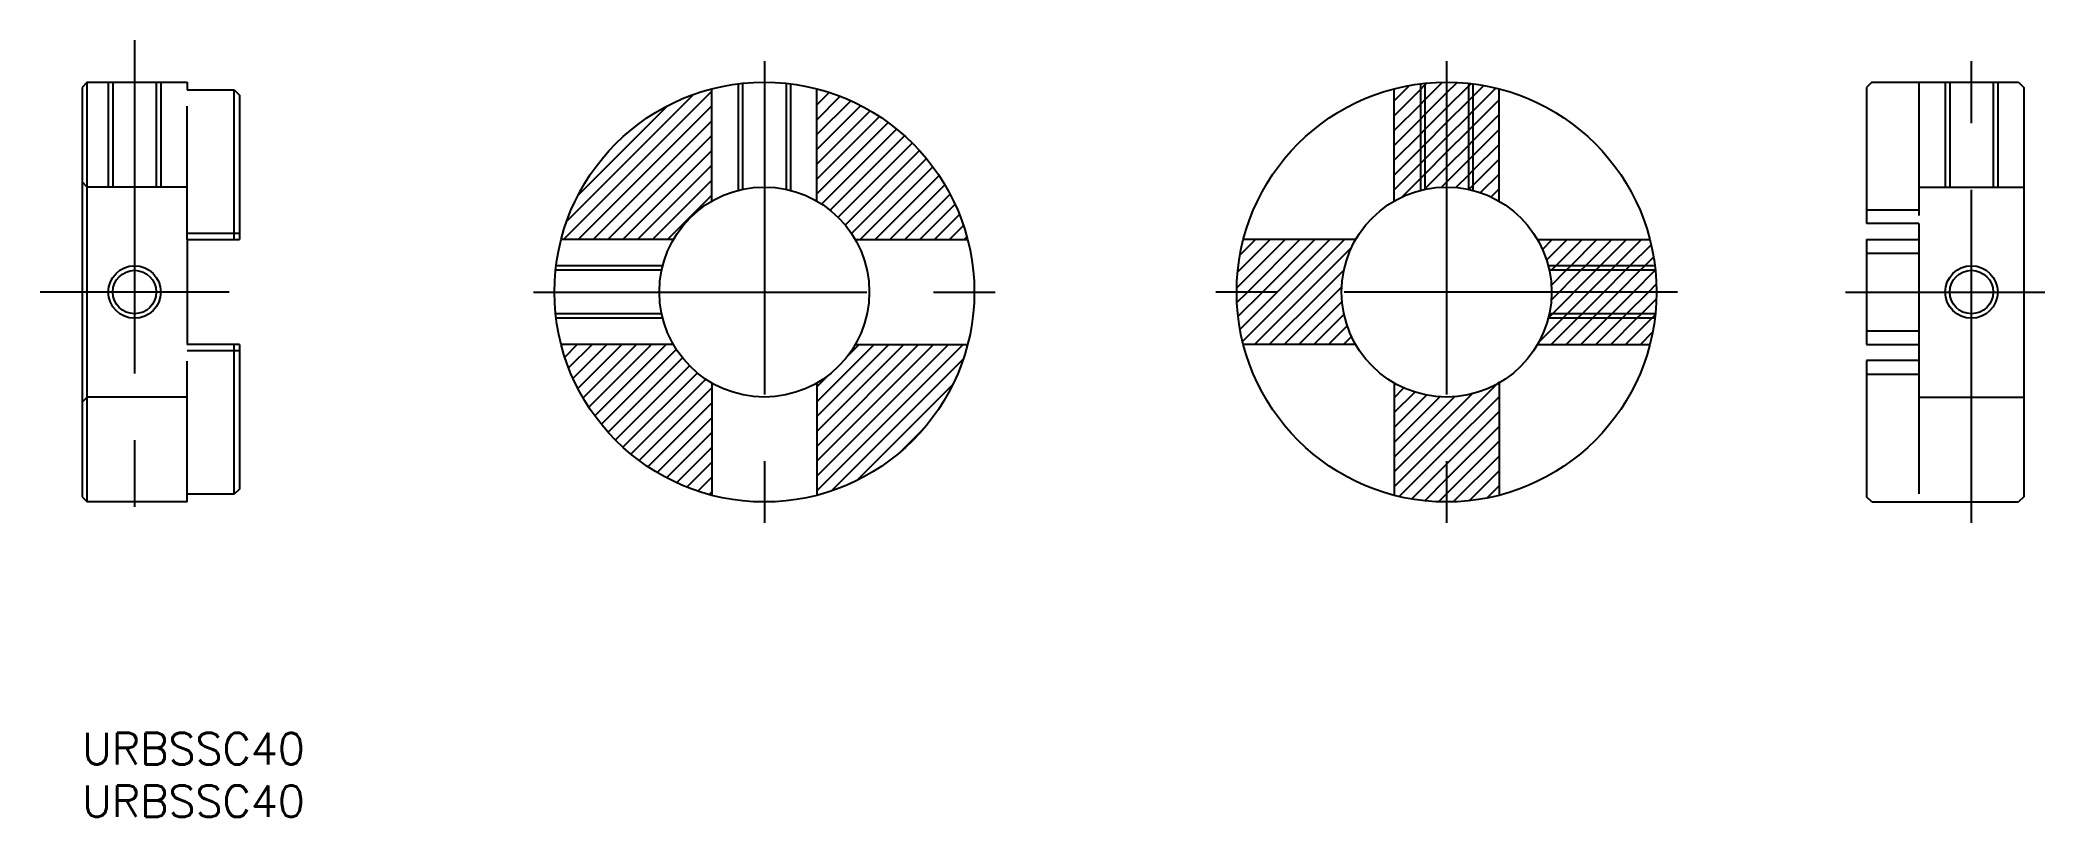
# Model space of a CAD drawing. Extents: x -9 to 182, y -50 to 24.
import ezdxf

# ---------------------------------------------------------------- set-up
doc = ezdxf.new("R2010")
doc.units = 0
doc.linetypes.add('CENTER', pattern=[50.8, 31.75, -6.35, 6.35, -6.35])
doc.linetypes.add('DASHED', pattern=[19.05, 12.7, -6.35])
doc.layers.get('0').update_dxf_attribs({"linetype": 'CONTINUOUS'})
doc.layers.add('CENTER', color=1, linetype='CENTER')
doc.styles.get("Standard").update_dxf_attribs({"font": 'txt.shx', "height": 3, "bigfont": 'bigfont.shx'})

# ---------------------------------------------------------------- blocks, each defined once
blk = doc.blocks.new('*U20')
at = {"color": 7, "linetype": 'CONTINUOUS'}
blk.add_text('URBSSC40', height=3, dxfattribs=at).set_placement((-5, -45))
blk = doc.blocks.new('*U21')
at = {"color": 7, "linetype": 'CONTINUOUS'}
blk.add_text('URBSSC40', height=3, dxfattribs=at).set_placement((-5, -50))

msp = doc.modelspace()

# ---------------------------------------------------------------- linework, layer by layer
at = {"color": 7, "linetype": 'CONTINUOUS'}
for p, q in [((-4.5, 20), (-5, 19.5)), ((-5, 19.5), (-5, -19.5)), ((-4.5, 20), (-3.7, 20)), ((-4.5, -20), (-4.5, 20)), ((-3.7, 20), (5, 20)), ((-3, 20), (-2.5, 20)), ((5, 20), (5, 19.27)), ((5, 19.27), (9.5, 19.27)), ((5, 19.27), (9.5, 19.27)), ((9.5, 5), (9.5, 19.27)), ((9.5, 19.27), (10, 18.77)), ((55, 8.66), (55, 19.36)), ((65, 8.66), (65, 19.36)), ((120, 8.66), (120, 19.36)), ((130, 8.66), (130, 19.36)), ((165.5, 20), (165, 19.5)), ((165, 19.5), (165, 6.53)), ((165.5, 20), (179.5, 20)), ((172.93, 20), (172.93, 10)), ((177.07, 20), (177.07, 10)), ((179.5, 20), (180, 19.5)), ((180, 19.5), (180, -19.5)), ((10, 18.77), (10, 5)), ((165, 7.83), (170, 7.83)), ((170, 6.53), (165, 6.53)), ((170, 6.53), (170, 5)), ((5, 5), (10, 5)), ((5, 5), (5, -5)), ((51.34, 5), (40.64, 5)), ((68.66, 5), (79.36, 5)), ((116.34, 5), (105.64, 5)), ((133.66, 5), (144.36, 5)), ((165, 5), (170, 5)), ((165, 5), (165, -5)), ((10, -5), (5, -5)), ((9.5, -19.27), (9.5, -5)), ((10, -5), (10, -18.77)), ((51.34, -5), (40.64, -5)), ((68.66, -5), (79.36, -5)), ((116.34, -5), (105.64, -5)), ((133.66, -5), (144.36, -5)), ((165, -5), (170, -5)), ((170, -5), (170, -6.53)), ((170, -6.53), (165, -6.53)), ((165, -6.53), (165, -19.5)), ((55, -8.66), (55, -19.36)), ((65, -8.66), (65, -19.36)), ((120, -8.66), (120, -19.36)), ((130, -8.66), (130, -19.36)), ((165, -7.83), (170, -7.83)), ((10, -18.77), (9.5, -19.27)), ((-5, -19.5), (-4.5, -20)), ((5, -20), (-4.5, -20)), ((9.5, -19.27), (5, -19.27)), ((5, -20), (5, -19.27)), ((165.5, -20), (165, -19.5)), ((165.5, -20), (179.5, -20)), ((180, -19.5), (179.5, -20))]:
    msp.add_line(p, q, dxfattribs=at)
at = {"color": 3, "linetype": 'DASHED'}
for p, q in [((-2.5, 20), (-2.5, 10)), ((-2.07, 20), (-2.07, 10)), ((2.07, 20), (2.07, 10)), ((2.5, 20), (2.5, 10)), ((5, 5), (5, 19.27)), ((57.5, 19.84), (57.5, 9.68)), ((57.93, 19.89), (57.93, 9.78)), ((62.07, 19.89), (62.07, 9.78)), ((62.5, 19.84), (62.5, 9.68)), ((122.5, 19.84), (122.5, 9.68)), ((122.93, 19.89), (122.93, 9.78)), ((127.07, 19.89), (127.07, 9.78)), ((127.5, 19.84), (127.5, 9.68)), ((170, 20), (170, 6.53)), ((-4.5, 10), (-5, 10.5)), ((5, 10), (-4.5, 10)), ((170, 10), (180, 10)), ((10, 5.59), (5, 5.59)), ((170, 5), (170, -5)), ((50.22, 2.07), (40.11, 2.07)), ((50.32, 2.5), (40.16, 2.5)), ((144.84, 2.5), (134.68, 2.5)), ((144.89, 2.07), (134.78, 2.07)), ((165, 3.7), (170, 3.7)), ((50.22, -2.07), (40.11, -2.07)), ((50.32, -2.5), (40.16, -2.5)), ((144.84, -2.5), (134.68, -2.5)), ((144.89, -2.07), (134.78, -2.07)), ((165, -3.7), (170, -3.7)), ((5, -19.27), (5, -5)), ((10, -5.59), (5, -5.59)), ((170, -6.53), (170, -20)), ((-4.5, -10), (-5, -10.5)), ((5, -10), (-4.5, -10)), ((170, -10), (180, -10))]:
    msp.add_line(p, q, dxfattribs=at)
at = {"color": 0, "linetype": 'CONTINUOUS'}
for p, q in [((40.86, 5), (55, 19.14)), ((65, 19.24), (65.1, 19.34)), ((120, 18.21), (121.48, 19.69)), ((120, 16.8), (122.5, 19.3)), ((122.5, 19.3), (122.93, 19.73)), ((122.93, 18.32), (124.61, 20)), ((122.93, 19.73), (123.11, 19.91)), ((125, 18.97), (126.01, 19.97)), ((125, 17.55), (127.07, 19.62)), ((127.07, 19.62), (127.31, 19.87)), ((127.5, 18.64), (128.54, 19.68)), ((127.5, 17.23), (129.71, 19.44)), ((41.16, 6.72), (53.28, 18.84)), ((42.25, 9.23), (50.77, 17.75)), ((42.27, 5), (55, 17.73)), ((65, 17.83), (66.19, 19.02)), ((65, 16.41), (67.23, 18.65)), ((65, 15), (68.23, 18.23)), ((65, 13.59), (69.18, 17.77)), ((65, 12.17), (70.09, 17.27)), ((120, 15.38), (122.5, 17.88)), ((122.5, 17.88), (122.93, 18.32)), ((122.93, 16.9), (125, 18.97)), ((122.93, 15.49), (125, 17.55)), ((125, 16.14), (127.07, 18.21)), ((127.07, 18.21), (127.5, 18.64)), ((127.07, 16.79), (127.5, 17.23)), ((127.5, 15.81), (130, 18.31)), ((43.69, 5), (55, 16.31)), ((65, 10.76), (70.97, 16.72)), ((65, 9.34), (71.8, 16.15)), ((65.45, 8.38), (72.6, 15.53)), ((120, 13.97), (122.5, 16.47)), ((122.5, 16.47), (122.93, 16.9)), ((122.5, 15.05), (122.93, 15.49)), ((122.93, 14.07), (125, 16.14)), ((124.5, 9.99), (130, 15.48)), ((125, 14.73), (127.07, 16.79)), ((125, 13.31), (127.07, 15.38)), ((127.07, 15.38), (127.5, 15.81)), ((127.5, 14.4), (130, 16.9)), ((127.5, 12.98), (130, 15.48)), ((45.1, 5), (55, 14.9)), ((46.51, 5), (55, 13.49)), ((66.27, 7.79), (73.36, 14.88)), ((67.02, 7.12), (74.09, 14.19)), ((67.7, 6.38), (74.78, 13.47)), ((120, 12.55), (122.5, 15.05)), ((120, 11.14), (122.5, 13.64)), ((122.5, 13.64), (122.93, 14.07)), ((122.93, 12.66), (125, 14.73)), ((125, 11.9), (127.07, 13.96)), ((127.07, 13.96), (127.5, 14.4)), ((127.5, 11.57), (130, 14.07)), ((47.93, 5), (55, 12.07)), ((68.3, 5.57), (75.44, 12.71)), ((69.14, 5), (76.06, 11.92)), ((120, 9.73), (122.5, 12.23)), ((122.5, 12.23), (122.93, 12.66)), ((122.87, 9.77), (125, 11.9)), ((122.93, 11.24), (125, 13.31)), ((125, 10.48), (127.07, 12.55)), ((127.07, 12.55), (127.5, 12.98)), ((127.07, 11.14), (127.5, 11.57)), ((127.12, 9.77), (130, 12.65)), ((49.34, 5), (55, 10.66)), ((70.56, 5), (76.64, 11.09)), ((71.97, 5), (77.19, 10.22)), ((120.73, 9.04), (122.5, 10.81)), ((122.5, 10.81), (122.93, 11.24)), ((125.89, 9.96), (127.07, 11.14)), ((128.23, 9.47), (130, 11.24)), ((129.23, 9.06), (130, 9.83)), ((50.76, 5), (55, 9.24)), ((73.38, 5), (77.7, 9.31)), ((74.8, 5), (78.17, 8.37)), ((76.21, 5), (78.59, 7.38)), ((77.63, 5), (78.97, 6.34)), ((79.04, 5), (79.3, 5.26)), ((105, 0.39), (109.62, 5)), ((105.09, 1.89), (108.2, 5)), ((105.31, 3.52), (106.79, 5)), ((106.03, 0), (111.03, 5)), ((107.45, 0), (112.45, 5)), ((108.86, 0), (113.86, 5)), ((110.27, 0), (115.27, 5)), ((111.69, 0), (115.96, 4.27)), ((134.14, 4.06), (135.07, 5)), ((134.53, 3.04), (136.49, 5)), ((135.4, 2.5), (137.9, 5)), ((136.82, 2.5), (139.32, 5)), ((138.23, 2.5), (140.73, 5)), ((139.64, 2.5), (142.14, 5)), ((141.06, 2.5), (143.56, 5)), ((142.47, 2.5), (144.48, 4.51)), ((113.1, 0), (115.23, 2.13)), ((134.7, -2.45), (139.21, 2.07)), ((134.97, 2.07), (135.4, 2.5)), ((134.97, -0.76), (137.8, 2.07)), ((134.98, 0.66), (136.38, 2.07)), ((136.38, 2.07), (136.82, 2.5)), ((137.8, 2.07), (138.23, 2.5)), ((138.56, 0), (140.63, 2.07)), ((139.21, 2.07), (139.64, 2.5)), ((139.97, 0), (142.04, 2.07)), ((140.63, 2.07), (141.06, 2.5)), ((141.39, 0), (143.45, 2.07)), ((142.04, 2.07), (142.47, 2.5)), ((142.8, 0), (144.87, 2.07)), ((143.45, 2.07), (143.89, 2.5)), ((143.89, 2.5), (144.72, 3.33)), ((144.87, 2.07), (144.89, 2.09)), ((105.03, -1.01), (106.03, 0)), ((105.13, -2.31), (107.45, 0)), ((105.32, -3.54), (108.86, 0)), ((105.56, -4.71), (110.27, 0)), ((106.69, -5), (111.69, 0)), ((108.1, -5), (113.1, 0)), ((109.52, -5), (114.52, 0)), ((114.52, 0), (115.01, 0.5)), ((136.49, -2.07), (138.56, 0)), ((137.91, -2.07), (139.97, 0)), ((139.32, -2.07), (141.39, 0)), ((140.73, -2.07), (142.8, 0)), ((142.15, -2.07), (144.22, 0)), ((144.22, 0), (144.99, 0.77)), ((110.93, -5), (115.04, -0.89)), ((143.56, -2.07), (144.99, -0.64)), ((112.35, -5), (115.23, -2.12)), ((113.76, -5), (115.53, -3.23)), ((133.79, -4.77), (136.49, -2.07)), ((134.97, -5), (137.47, -2.5)), ((136.39, -5), (138.89, -2.5)), ((137.47, -2.5), (137.91, -2.07)), ((137.8, -5), (140.3, -2.5)), ((138.89, -2.5), (139.32, -2.07)), ((139.22, -5), (141.72, -2.5)), ((140.3, -2.5), (140.73, -2.07)), ((140.63, -5), (143.13, -2.5)), ((141.72, -2.5), (142.15, -2.07)), ((142.04, -5), (144.54, -2.5)), ((143.13, -2.5), (143.56, -2.07)), ((144.54, -2.5), (144.88, -2.16)), ((40.66, -5.1), (40.76, -5)), ((40.98, -6.19), (42.17, -5)), ((41.35, -7.23), (43.59, -5)), ((41.77, -8.23), (45, -5)), ((42.23, -9.18), (46.41, -5)), ((42.73, -10.09), (47.83, -5)), ((43.28, -10.97), (49.24, -5)), ((43.85, -11.8), (50.66, -5)), ((44.47, -12.6), (51.62, -5.45)), ((65, -18.94), (78.94, -5)), ((65, -17.53), (77.53, -5)), ((65, -16.11), (76.11, -5)), ((65, -14.7), (74.7, -5)), ((65, -13.28), (73.28, -5)), ((65, -11.87), (71.87, -5)), ((65, -10.46), (70.46, -5)), ((67.86, -6.18), (69.04, -5)), ((115.17, -5), (115.94, -4.23)), ((143.46, -5), (144.63, -3.83)), ((45.12, -13.36), (52.21, -6.27)), ((45.81, -14.09), (52.88, -7.02)), ((66.41, -18.94), (78.94, -6.41)), ((46.53, -14.78), (53.62, -7.7)), ((47.29, -15.44), (54.43, -8.3)), ((48.08, -16.06), (55, -9.14)), ((65, -9.04), (66.18, -7.86)), ((68.82, -17.95), (77.95, -8.82)), ((120, -10.07), (120.94, -9.14)), ((120, -11.49), (121.96, -9.53)), ((125, -13.56), (130, -8.56)), ((48.91, -16.64), (55, -10.56)), ((120, -12.9), (123.09, -9.82)), ((120, -14.32), (124.34, -9.98)), ((120, -15.73), (125, -10.73)), ((125, -12.14), (127.45, -9.7)), ((125, -14.97), (130, -9.97)), ((125, -10.73), (125.76, -9.97)), ((125, -16.39), (130, -11.39)), ((49.78, -17.19), (55, -11.97)), ((72.9, -15.28), (75.28, -12.9)), ((120, -17.14), (125, -12.14)), ((125, -17.8), (130, -12.8)), ((50.69, -17.7), (55, -13.38)), ((51.63, -18.17), (55, -14.8)), ((120, -18.56), (125, -13.56)), ((120.49, -19.48), (125, -14.97)), ((125, -19.22), (130, -14.22)), ((52.62, -18.59), (55, -16.21)), ((121.67, -19.72), (125, -16.39)), ((125.64, -19.99), (130, -15.63)), ((127.16, -19.88), (130, -17.04)), ((53.66, -18.97), (55, -17.63)), ((54.74, -19.3), (55, -19.04)), ((122.91, -19.89), (125, -17.8)), ((128.83, -19.63), (130, -18.46)), ((124.23, -19.99), (125, -19.22))]:
    msp.add_line(p, q, dxfattribs=at)
at = {"color": 3, "linetype": 'CONTINUOUS'}
for p, q in [((172.5, 20), (172.5, 10)), ((177.5, 20), (177.5, 10))]:
    msp.add_line(p, q, dxfattribs=at)
at = {"color": 7, "linetype": 'CONTINUOUS'}
for centre, radius in [((60, 0), 20), ((125, 0), 20), ((60, 0), 10), ((125, 0), 10), ((0, 0), 2.07), ((175, 0), 2.07)]:
    msp.add_circle(centre, radius, dxfattribs=at)
at = {"color": 3, "linetype": 'CONTINUOUS'}
for centre in [(0, 0), (175, 0)]:
    msp.add_circle(centre, 2.5, dxfattribs=at)
at = {"layer": 'CENTER', "color": 1, "linetype": 'CENTER'}
for p, q in [((0, 24), (0, -21.5)), ((60, 22), (60, -22)), ((125, 22), (125, -22)), ((175, -22), (175, 22)), ((9, 0), (-9, 0)), ((38, 0), (82, 0)), ((147, 0), (103, 0)), ((163, 0), (182, 0))]:
    msp.add_line(p, q, dxfattribs=at)

# ---------------------------------------------------------------- block references
at = {"color": 7, "linetype": 'CONTINUOUS'}
for name in ['*U20', '*U21']:
    msp.add_blockref(name, (0, 0), dxfattribs=at)

doc.saveas('drawing.dxf')
